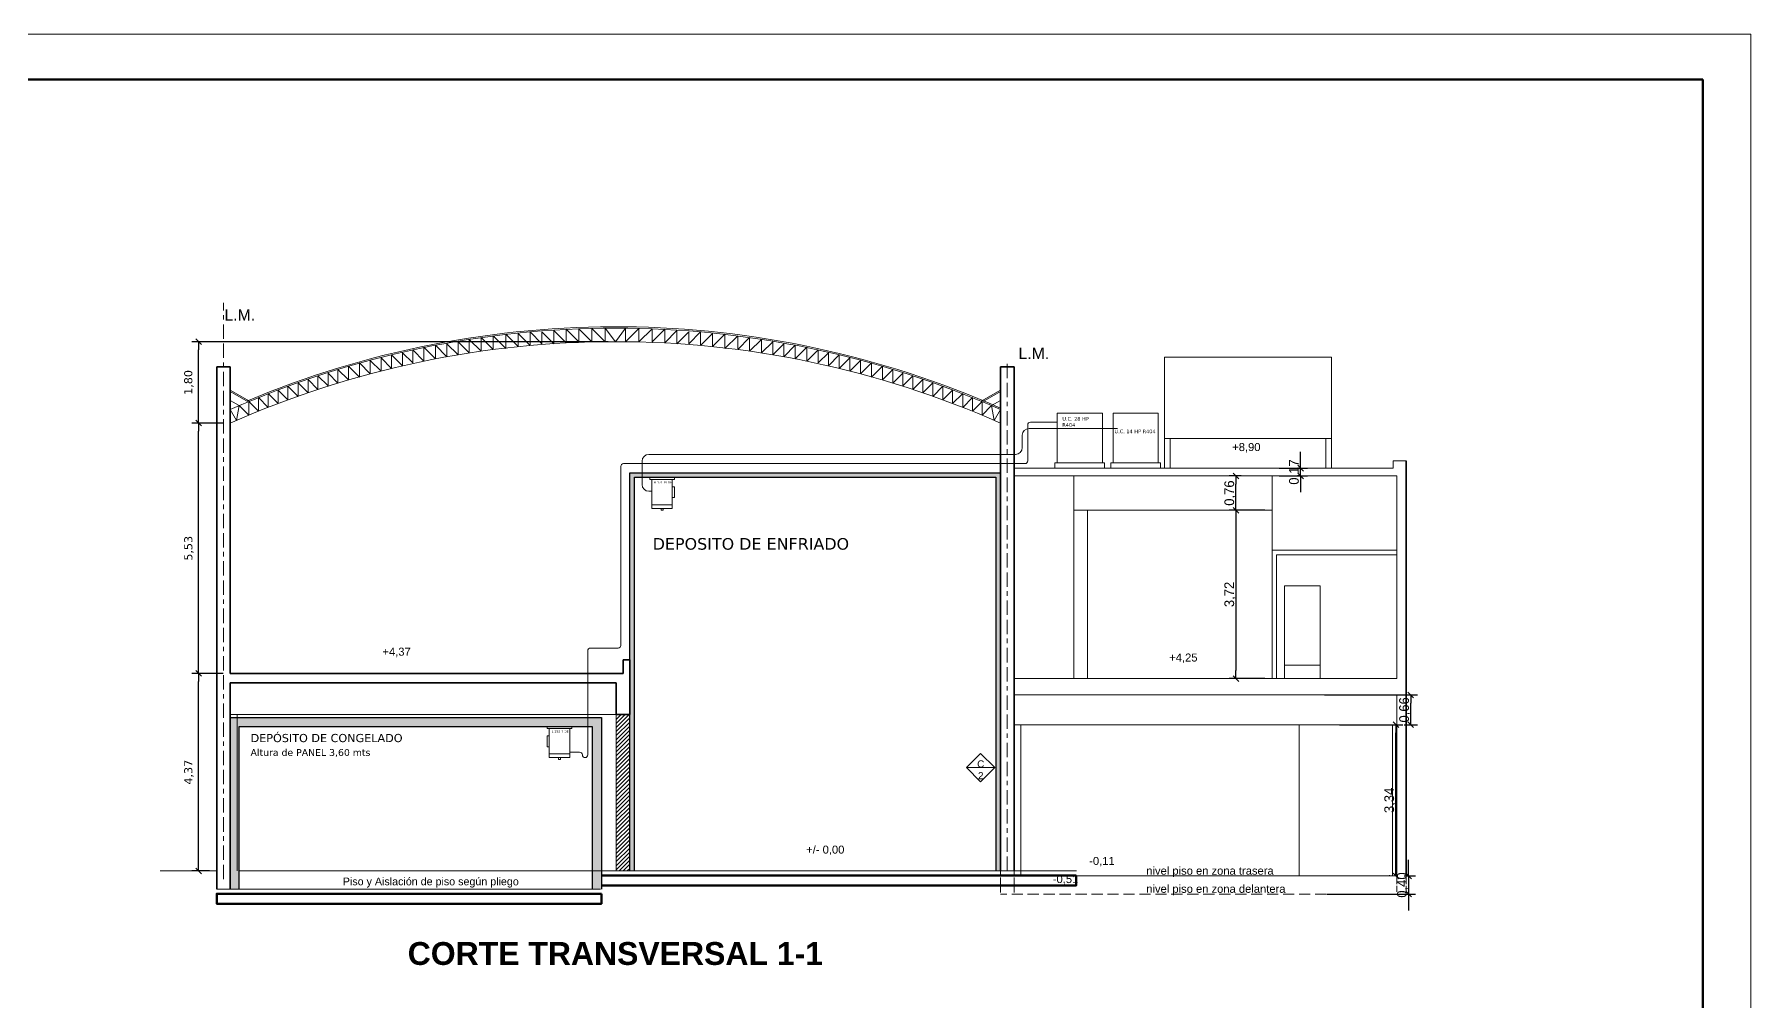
# Model space of a CAD drawing. Header units: metres. Extents: x -163 to 91, y -12 to 67.
# Drawn here: x -97.44 to -59.51, y 45.45 to 66.82 of the extents above; entities that cross this region are included whole.
import ezdxf

# ---------------------------------------------------------------- set-up
doc = ezdxf.new("R2010")
doc.units = ezdxf.units.M
doc.header["$LTSCALE"] = 0.508
doc.header["$PDMODE"] = 1
doc.header["$PDSIZE"] = -2
doc.linetypes.add('STYLE_02', pattern=[0.694425, 0.48607, -0.208355])
doc.linetypes.add('STYLE_07', pattern=[1.875, 0.625, -0.20828, 0.625, -0.20836, 0.06943, -0.13893])
doc.layers.get('0').update_dxf_attribs({"lineweight": 18})
for name, color, linetype, lineweight in [('-40C', 160, 'Continuous', 20), ('10°C', 230, 'Continuous', 18), ('Dimension', 7, 'Continuous', 5), ('Muros', 7, 'Continuous', 35), ('None', 7, 'Continuous', 5), ('panel nuevo', 7, 'Continuous', 30), ('ROTUL1', 7, 'Continuous', 20), ('TEXTO', 7, 'Continuous', 18), ('TEXTOTERMINACIONES', 7, 'Continuous', 20), ('Zócalo', 7, 'Continuous', 9)]:
    doc.layers.add(name, color=color, linetype=linetype, lineweight=lineweight)
doc.styles.add('Arial', font='arial.ttf')
doc.styles.add('Arial (bold)', font='')
doc.styles.add('HoratioDBol', font='')
doc.styles.add('Verdana', font='verdana.ttf')
doc.styles.get('Arial (bold)').set_extended_font_data('Arial', bold=True)
doc.styles.get('HoratioDBol').set_extended_font_data('HoratioDBol')
doc.dimstyles.new('personal', dxfattribs={"dimtxt": 0.214974, "dimasz": 0.179989, "dimexe": 0.15, "dimexo": 0.159, "dimgap": 0.001, "dimtad": 1, "dimzin": 3, "dimtxsty": 'HoratioDBol', "dimblk": 'VW_SLASH', "dimcen": 0, "dimdle": 0.001, "dimazin": 0, "dimtfac": 0.8, "dimtix": 1, "dimtmove": 0, "dimatfit": 0, "dimldrblk": 'VW_CONCAVEFILLED', "dimfxl": 0, "dimfrac": 2, "dimtolj": 1, "dimtzin": 3, "dimarcsym": 0})
pattern_1 = [(0, (-108.915742, 28.96556), (0.050229492, 0.029000004), [0.03348633, -0.066972656]), (120, (-108.915742, 28.96556), (-0.050229486, 0.029000014), [0.03348633, -0.066972656]), (60, (-108.882256, 29.02356), (6e-09, 0.058000018), [0.03348633, -0.066972656])]

# ---------------------------------------------------------------- blocks, each defined once
blk = doc.blocks.new('VW_SLASH')
at = {"color": 0, "linetype": 'ByBlock', "lineweight": -2}
blk.add_line((0, 0), (-1, 0), dxfattribs=at)
at = {"layer": 'Zócalo', "color": 0}
blk.add_lwpolyline([(0.35, 0.35), (-0.35, -0.35)], dxfattribs=at)
blk = doc.blocks.new('*D246')
at = {"layer": 'Defpoints', "color": 0, "lineweight": 0, "transparency": 16777216}
for p in [(-93.809, 52.699), (-93.109, 52.699), (-93.409, 48.334)]:
    blk.add_point(p, dxfattribs=at)
at = {"layer": 'Dimension', "color": 0, "lineweight": -2, "transparency": 16777216}
for p, q in [((-93.268, 52.699), (-93.959, 52.699)), ((-93.809, 48.514), (-93.809, 52.519)), ((-93.568, 48.334), (-93.959, 48.334))]:
    blk.add_line(p, q, dxfattribs=at)
at = {"layer": 'Dimension', "color": 0, "lineweight": -2, "transparency": 16777216, "xscale": 0.179989013671875, "yscale": 0.179989013671875, "zscale": 0.179989013671875}
for p, rotation in [((-93.809, 52.699), 90), ((-93.809, 48.334), 270)]:
    blk.add_blockref('VW_SLASH', p, dxfattribs=dict(at, rotation=rotation))
at = {"layer": 'Dimension', "color": 0, "transparency": 16777216, "insert": (-94.022, 50.517), "char_height": 0.1794, "attachment_point": 5, "rotation": 90, "style": 'Verdana'}
blk.add_mtext('\\A1;4,37', dxfattribs=at)
blk = doc.blocks.new('VW_CONCAVEFILLED')
at = {"linetype": 'ByBlock', "lineweight": 0}
blk.add_hatch(color=0, dxfattribs=at).paths.add_polyline_path([(-1.11, 0.3), (-1.08, 0.28), (-1.05, 0.26), (-1.01, 0.25), (-0.98, 0.23), (-0.95, 0.22), (-0.91, 0.2), (-0.88, 0.19), (-0.85, 0.17), (-0.81, 0.16), (-0.78, 0.15), (-0.75, 0.13), (-0.71, 0.12), (-0.68, 0.11), (-0.64, 0.1), (-0.61, 0.09), (-0.57, 0.08), (-0.54, 0.07), (-0.5, 0.06), (-0.47, 0.06), (-0.43, 0.05), (-0.4, 0.04), (-0.36, 0.04), (-0.33, 0.03), (-0.29, 0.02), (-0.26, 0.02), (-0.22, 0.01), (-0.18, 0.01), (-0.15, 0.01), (-0.11, 0.01), (-0.07, 0), (-0.04, 0), (0, 0), (-0.04, 0), (-0.07, 0), (-0.11, -0.01), (-0.15, -0.01), (-0.18, -0.01), (-0.22, -0.01), (-0.26, -0.02), (-0.29, -0.02), (-0.33, -0.03), (-0.36, -0.04), (-0.4, -0.04), (-0.43, -0.05), (-0.47, -0.06), (-0.5, -0.06), (-0.54, -0.07), (-0.57, -0.08), (-0.61, -0.09), (-0.64, -0.1), (-0.68, -0.11), (-0.71, -0.12), (-0.75, -0.13), (-0.78, -0.15), (-0.81, -0.16), (-0.85, -0.17), (-0.88, -0.19), (-0.91, -0.2), (-0.95, -0.22), (-0.98, -0.23), (-1.01, -0.25), (-1.05, -0.26), (-1.08, -0.28), (-1.11, -0.3), (-1.1, -0.28), (-1.08, -0.27), (-1.07, -0.25), (-1.06, -0.23), (-1.05, -0.22), (-1.04, -0.2), (-1.03, -0.18), (-1.02, -0.16), (-1.02, -0.14), (-1.01, -0.12), (-1.01, -0.1), (-1, -0.08), (-1, -0.06), (-1, -0.04), (-0.99, -0.02), (-0.99, 0), (-0.99, 0.02), (-1, 0.04), (-1, 0.06), (-1, 0.08), (-1.01, 0.1), (-1.01, 0.12), (-1.02, 0.14), (-1.02, 0.16), (-1.03, 0.18), (-1.04, 0.2), (-1.05, 0.22), (-1.06, 0.23), (-1.07, 0.25), (-1.08, 0.27), (-1.1, 0.28)])
at = {"layer": 'Zócalo', "color": 0}
blk.add_lwpolyline([(-1.11, 0.3), (-1.08, 0.28), (-1.05, 0.26), (-1.01, 0.25), (-0.98, 0.23), (-0.95, 0.22), (-0.91, 0.2), (-0.88, 0.19), (-0.85, 0.17), (-0.81, 0.16), (-0.78, 0.15), (-0.75, 0.13), (-0.71, 0.12), (-0.68, 0.11), (-0.64, 0.1), (-0.61, 0.09), (-0.57, 0.08), (-0.54, 0.07), (-0.5, 0.06), (-0.47, 0.06), (-0.43, 0.05), (-0.4, 0.04), (-0.36, 0.04), (-0.33, 0.03), (-0.29, 0.02), (-0.26, 0.02), (-0.22, 0.01), (-0.18, 0.01), (-0.15, 0.01), (-0.11, 0.01), (-0.07, 0), (-0.04, 0), (0, 0), (-0.04, 0), (-0.07, 0), (-0.11, -0.01), (-0.15, -0.01), (-0.18, -0.01), (-0.22, -0.01), (-0.26, -0.02), (-0.29, -0.02), (-0.33, -0.03), (-0.36, -0.04), (-0.4, -0.04), (-0.43, -0.05), (-0.47, -0.06), (-0.5, -0.06), (-0.54, -0.07), (-0.57, -0.08), (-0.61, -0.09), (-0.64, -0.1), (-0.68, -0.11), (-0.71, -0.12), (-0.75, -0.13), (-0.78, -0.15), (-0.81, -0.16), (-0.85, -0.17), (-0.88, -0.19), (-0.91, -0.2), (-0.95, -0.22), (-0.98, -0.23), (-1.01, -0.25), (-1.05, -0.26), (-1.08, -0.28), (-1.11, -0.3), (-1.1, -0.28), (-1.08, -0.27), (-1.07, -0.25), (-1.06, -0.23), (-1.05, -0.22), (-1.04, -0.2), (-1.03, -0.18), (-1.02, -0.16), (-1.02, -0.14), (-1.01, -0.12), (-1.01, -0.1), (-1, -0.08), (-1, -0.06), (-1, -0.04), (-0.99, -0.02), (-0.99, 0), (-0.99, 0.02), (-1, 0.04), (-1, 0.06), (-1, 0.08), (-1.01, 0.1), (-1.01, 0.12), (-1.02, 0.14), (-1.02, 0.16), (-1.03, 0.18), (-1.04, 0.2), (-1.05, 0.22), (-1.06, 0.23), (-1.07, 0.25), (-1.08, 0.27), (-1.1, 0.28)], close=True, dxfattribs=at)
blk = doc.blocks.new('*D247')
at = {"layer": 'Defpoints', "color": 0, "lineweight": 0, "transparency": 16777216}
for p in [(-93.809, 58.229), (-93.409, 58.229), (-93.268, 52.699)]:
    blk.add_point(p, dxfattribs=at)
at = {"layer": 'Dimension', "color": 0, "lineweight": -2, "transparency": 16777216}
for p, q in [((-93.568, 58.229), (-93.959, 58.229)), ((-93.809, 52.879), (-93.809, 58.049)), ((-93.427, 52.699), (-93.959, 52.699))]:
    blk.add_line(p, q, dxfattribs=at)
at = {"layer": 'Dimension', "color": 0, "lineweight": -2, "transparency": 16777216, "xscale": 0.179989013671875, "yscale": 0.179989013671875, "zscale": 0.179989013671875}
for p, rotation in [((-93.809, 58.229), 90), ((-93.809, 52.699), 270)]:
    blk.add_blockref('VW_SLASH', p, dxfattribs=dict(at, rotation=rotation))
at = {"layer": 'Dimension', "color": 0, "transparency": 16777216, "insert": (-94.022, 55.464), "char_height": 0.1794, "attachment_point": 5, "rotation": 90, "style": 'Verdana'}
blk.add_mtext('\\A1;5,53', dxfattribs=at)
blk = doc.blocks.new('*D248')
at = {"layer": 'Defpoints', "color": 0, "lineweight": 0, "transparency": 16777216}
for p in [(-93.809, 60.029), (-84.599, 60.029), (-93.109, 58.229)]:
    blk.add_point(p, dxfattribs=at)
at = {"layer": 'Dimension', "color": 0, "lineweight": -2, "transparency": 16777216}
for p, q in [((-84.758, 60.029), (-93.959, 60.029)), ((-93.809, 58.409), (-93.809, 59.849)), ((-93.268, 58.229), (-93.959, 58.229))]:
    blk.add_line(p, q, dxfattribs=at)
at = {"layer": 'Dimension', "color": 0, "lineweight": -2, "transparency": 16777216, "xscale": 0.179989013671875, "yscale": 0.179989013671875, "zscale": 0.179989013671875}
for p, rotation in [((-93.809, 60.029), 90), ((-93.809, 58.229), 270)]:
    blk.add_blockref('VW_SLASH', p, dxfattribs=dict(at, rotation=rotation))
at = {"layer": 'Dimension', "color": 0, "transparency": 16777216, "insert": (-94.023, 59.129), "char_height": 0.1794, "attachment_point": 5, "rotation": 90, "style": 'Verdana'}
blk.add_mtext('\\A1;1,80', dxfattribs=at)
blk = doc.blocks.new('*D336')
at = {"layer": 'Defpoints', "color": 0, "lineweight": 0, "transparency": 16777216}
for p in [(-68.76, 51.564), (-67.352, 51.564), (-67.329, 48.224)]:
    blk.add_point(p, dxfattribs=at)
at = {"layer": 'Dimension', "color": 0, "lineweight": -2, "transparency": 16777216}
for p, q in [((-68.601, 51.564), (-67.202, 51.564)), ((-67.352, 48.404), (-67.352, 51.384)), ((-67.488, 48.224), (-67.502, 48.224))]:
    blk.add_line(p, q, dxfattribs=at)
at = {"layer": 'Dimension', "color": 0, "lineweight": -2, "transparency": 16777216, "xscale": 0.179989013671875, "yscale": 0.179989013671875, "zscale": 0.179989013671875}
for p, rotation in [((-67.352, 51.564), 90), ((-67.352, 48.224), 270)]:
    blk.add_blockref('VW_SLASH', p, dxfattribs=dict(at, rotation=rotation))
at = {"layer": 'Dimension', "color": 0, "lineweight": 5, "transparency": 16777216, "insert": (-67.481, 49.894), "char_height": 0.215, "attachment_point": 5, "rotation": 90, "style": 'HoratioDBol'}
blk.add_mtext('\\A1;3,34', dxfattribs=at)
blk = doc.blocks.new('*D337')
at = {"layer": 'Defpoints', "color": 0, "lineweight": 0, "transparency": 16777216}
for p in [(-69.089, 52.224), (-67.023, 52.224), (-67.329, 51.564)]:
    blk.add_point(p, dxfattribs=at)
at = {"layer": 'Dimension', "color": 0, "lineweight": -2, "transparency": 16777216}
for p, q in [((-68.93, 52.224), (-66.873, 52.224)), ((-67.023, 51.744), (-67.023, 52.044)), ((-67.17, 51.564), (-66.873, 51.564))]:
    blk.add_line(p, q, dxfattribs=at)
at = {"layer": 'Dimension', "color": 0, "lineweight": -2, "transparency": 16777216, "xscale": 0.179989013671875, "yscale": 0.179989013671875, "zscale": 0.179989013671875}
for p, rotation in [((-67.023, 52.224), 90), ((-67.023, 51.564), 270)]:
    blk.add_blockref('VW_SLASH', p, dxfattribs=dict(at, rotation=rotation))
at = {"layer": 'Dimension', "color": 0, "lineweight": 5, "transparency": 16777216, "insert": (-67.152, 51.894), "char_height": 0.215, "attachment_point": 5, "rotation": 90, "style": 'HoratioDBol'}
blk.add_mtext('\\A1;0,66', dxfattribs=at)
blk = doc.blocks.new('*D338')
at = {"layer": 'Defpoints', "color": 0, "lineweight": 0, "transparency": 16777216}
for p in [(-67.329, 48.224), (-69.04, 47.824), (-67.072, 47.824)]:
    blk.add_point(p, dxfattribs=at)
at = {"layer": 'Dimension', "color": 0, "lineweight": -2, "transparency": 16777216}
for p, q in [((-67.072, 48.404), (-67.072, 48.584)), ((-67.17, 48.224), (-66.922, 48.224)), ((-67.072, 48.224), (-67.072, 47.824)), ((-68.881, 47.824), (-66.922, 47.824)), ((-67.072, 47.644), (-67.072, 47.464))]:
    blk.add_line(p, q, dxfattribs=at)
at = {"layer": 'Dimension', "color": 0, "lineweight": -2, "transparency": 16777216, "xscale": 0.179989013671875, "yscale": 0.179989013671875, "zscale": 0.179989013671875}
for p, rotation in [((-67.072, 48.224), 270), ((-67.072, 47.824), 90)]:
    blk.add_blockref('VW_SLASH', p, dxfattribs=dict(at, rotation=rotation))
at = {"layer": 'Dimension', "color": 0, "lineweight": 5, "transparency": 16777216, "insert": (-67.201, 48.024), "char_height": 0.215, "attachment_point": 5, "rotation": 90, "style": 'HoratioDBol'}
blk.add_mtext('\\A1;0,40', dxfattribs=at)
blk = doc.blocks.new('*D339')
at = {"layer": 'Defpoints', "color": 0, "lineweight": 0, "transparency": 16777216}
for p in [(-70.089, 56.304), (-70.886, 52.584), (-70.089, 52.584)]:
    blk.add_point(p, dxfattribs=at)
at = {"layer": 'Dimension', "color": 0, "lineweight": -2, "transparency": 16777216}
for p, q in [((-70.248, 56.304), (-71.036, 56.304)), ((-70.886, 56.124), (-70.886, 52.764)), ((-70.248, 52.584), (-71.036, 52.584))]:
    blk.add_line(p, q, dxfattribs=at)
at = {"layer": 'Dimension', "color": 0, "lineweight": -2, "transparency": 16777216, "xscale": 0.179989013671875, "yscale": 0.179989013671875, "zscale": 0.179989013671875}
for p, rotation in [((-70.886, 56.304), 90), ((-70.886, 52.584), 270)]:
    blk.add_blockref('VW_SLASH', p, dxfattribs=dict(at, rotation=rotation))
at = {"layer": 'Dimension', "color": 0, "lineweight": 5, "transparency": 16777216, "insert": (-71.015, 54.444), "char_height": 0.215, "attachment_point": 5, "rotation": 90, "style": 'HoratioDBol'}
blk.add_mtext('\\A1;3,72', dxfattribs=at)
blk = doc.blocks.new('*D340')
at = {"layer": 'Defpoints', "color": 0, "lineweight": 0, "transparency": 16777216}
for p in [(-70.886, 57.064), (-70.615, 57.064), (-70.089, 56.304)]:
    blk.add_point(p, dxfattribs=at)
at = {"layer": 'Dimension', "color": 0, "lineweight": -2, "transparency": 16777216}
for p, q in [((-70.774, 57.064), (-71.036, 57.064)), ((-70.886, 56.484), (-70.886, 56.884)), ((-70.248, 56.304), (-71.036, 56.304))]:
    blk.add_line(p, q, dxfattribs=at)
at = {"layer": 'Dimension', "color": 0, "lineweight": -2, "transparency": 16777216, "xscale": 0.179989013671875, "yscale": 0.179989013671875, "zscale": 0.179989013671875}
for p, rotation in [((-70.886, 57.064), 90), ((-70.886, 56.304), 270)]:
    blk.add_blockref('VW_SLASH', p, dxfattribs=dict(at, rotation=rotation))
at = {"layer": 'Dimension', "color": 0, "lineweight": 5, "transparency": 16777216, "insert": (-71.015, 56.684), "char_height": 0.215, "attachment_point": 5, "rotation": 90, "style": 'HoratioDBol'}
blk.add_mtext('\\A1;0,76', dxfattribs=at)
blk = doc.blocks.new('*D341')
at = {"layer": 'Defpoints', "color": 0, "lineweight": 0, "transparency": 16777216}
for p in [(-70.089, 57.234), (-70.089, 57.064), (-69.457, 57.234)]:
    blk.add_point(p, dxfattribs=at)
at = {"layer": 'Dimension', "color": 0, "lineweight": -2, "transparency": 16777216}
for p, q in [((-69.457, 57.414), (-69.457, 57.594)), ((-69.93, 57.234), (-69.307, 57.234)), ((-69.93, 57.064), (-69.307, 57.064)), ((-69.457, 57.064), (-69.457, 57.234)), ((-69.457, 56.884), (-69.457, 56.704))]:
    blk.add_line(p, q, dxfattribs=at)
at = {"layer": 'Dimension', "color": 0, "lineweight": -2, "transparency": 16777216, "xscale": 0.179989013671875, "yscale": 0.179989013671875, "zscale": 0.179989013671875}
for p, rotation in [((-69.457, 57.234), 270), ((-69.457, 57.064), 90)]:
    blk.add_blockref('VW_SLASH', p, dxfattribs=dict(at, rotation=rotation))
at = {"layer": 'Dimension', "color": 0, "lineweight": 5, "transparency": 16777216, "insert": (-69.586, 57.149), "char_height": 0.215, "attachment_point": 5, "rotation": 90, "style": 'HoratioDBol'}
blk.add_mtext('\\A1;0,17', dxfattribs=at)

msp = doc.modelspace()

# ---------------------------------------------------------------- hatches: boundary and pattern name
at = {"layer": 'panel nuevo', "linetype": 'Continuous', "lineweight": 9}
h = msp.add_hatch(dxfattribs=at)
h.set_pattern_fill('HONEY', style=0, pattern_type=2)
h.set_pattern_definition(pattern_1)
h.paths.add_polyline_path([(-84.179, 48.334), (-84.279, 48.334), (-84.279, 57.134), (-84.179, 57.034)])
h = msp.add_hatch(dxfattribs=at)
h.set_pattern_fill('HONEY', style=0, pattern_type=2)
h.set_pattern_definition(pattern_1)
h.paths.add_polyline_path([(-84.179, 57.034), (-84.279, 57.134), (-76.089, 57.134), (-76.189, 57.034)])
h = msp.add_hatch(dxfattribs=at)
h.set_pattern_fill('HONEY', style=0, pattern_type=2)
h.set_pattern_definition(pattern_1)
h.paths.add_polyline_path([(-76.189, 57.034), (-76.089, 57.134), (-76.089, 48.334), (-76.189, 48.334)])
h = msp.add_hatch(dxfattribs=at)
h.set_pattern_fill('HONEY', style=0, pattern_type=2)
h.set_pattern_definition(pattern_1)
h.paths.add_polyline_path([(-92.909, 47.929), (-93.109, 47.929), (-93.109, 51.729), (-92.909, 51.529)])
h = msp.add_hatch(dxfattribs=at)
h.set_pattern_fill('HONEY', style=0, pattern_type=2)
h.set_pattern_definition(pattern_1)
h.paths.add_polyline_path([(-92.909, 51.529), (-93.109, 51.729), (-84.909, 51.729), (-85.109, 51.529)])
h = msp.add_hatch(dxfattribs=at)
h.set_pattern_fill('HONEY', style=0, pattern_type=2)
h.set_pattern_definition(pattern_1)
h.paths.add_polyline_path([(-85.109, 51.529), (-84.909, 51.729), (-84.909, 47.929), (-85.109, 47.929)])
at = {"layer": 'Zócalo', "linetype": 'Continuous', "lineweight": 0}
h = msp.add_hatch(dxfattribs=at)
h.set_pattern_fill('ANSI31', color=256, scale=0.02)
h.set_pattern_definition([(45, (-139.87684, 23.506406), (-0.04490128, 0.04490128), [])])
h.paths.add_polyline_path([(-84.279, 51.789), (-84.579, 51.789), (-84.579, 48.334), (-84.279, 48.334)])

# ---------------------------------------------------------------- linework, layer by layer
at = {"layer": '-40C', "linetype": 'Continuous', "lineweight": 0}
for p, q in [((-74.839, 58.45), (-74.839, 57.35)), ((-74.839, 58.45), (-73.839, 58.45)), ((-73.839, 58.45), (-73.839, 57.35)), ((-75.489, 57.394), (-75.489, 58.19)), ((-74.839, 58.25), (-75.429, 58.25)), ((-84.479, 53.319), (-84.479, 57.274)), ((-84.419, 57.334), (-75.549, 57.334)), ((-84.419, 57.334), (-75.549, 57.334)), ((-74.889, 57.35), (-73.789, 57.35)), ((-74.889, 57.35), (-74.889, 57.25)), ((-73.789, 57.35), (-73.789, 57.25)), ((-85.209, 53.199), (-85.209, 50.899)), ((-84.539, 53.259), (-85.149, 53.259)), ((-86.109, 51.529), (-86.109, 51.479)), ((-86.109, 51.479), (-85.559, 51.479)), ((-86.109, 51.319), (-86.109, 51.079)), ((-86.059, 51.319), (-86.109, 51.319)), ((-86.059, 51.479), (-86.059, 50.839)), ((-85.609, 51.479), (-85.609, 50.839)), ((-85.559, 51.529), (-85.559, 51.479)), ((-86.059, 51.079), (-86.109, 51.079)), ((-86.059, 50.919), (-85.609, 50.919)), ((-86.059, 50.839), (-85.609, 50.839)), ((-85.854, 50.839), (-85.854, 50.799)), ((-85.814, 50.839), (-85.814, 50.799)), ((-85.609, 50.959), (-85.389, 50.959)), ((-85.854, 50.799), (-85.814, 50.799))]:
    msp.add_line(p, q, dxfattribs=at)
for centre, start, end in [((-75.429, 58.19), 90, 180), ((-84.419, 57.274), 90, 180), ((-75.549, 57.394), 270, 0), ((-85.149, 53.199), 90, 180), ((-84.539, 53.319), 270, 0), ((-85.389, 50.899), 0, 90), ((-85.269, 50.899), 180, 0)]:
    msp.add_arc(centre, 0.06, start, end, dxfattribs=at)
at = {"layer": '10°C', "linetype": 'Continuous', "lineweight": 0}
for p, q in [((-73.602, 58.45), (-73.602, 57.35)), ((-73.602, 58.45), (-72.602, 58.45)), ((-72.602, 58.45), (-72.602, 57.35)), ((-75.458, 58.111), (-73.503, 58.111)), ((-75.608, 57.688), (-75.608, 57.961)), ((-84.008, 56.874), (-84.008, 57.388)), ((-83.858, 57.538), (-75.758, 57.538)), ((-73.652, 57.35), (-73.652, 57.25)), ((-73.652, 57.35), (-72.552, 57.35)), ((-72.552, 57.35), (-72.552, 57.25)), ((-83.841, 57.034), (-83.841, 56.984)), ((-83.291, 56.984), (-83.841, 56.984)), ((-83.791, 56.984), (-83.791, 56.344)), ((-83.341, 56.984), (-83.341, 56.344)), ((-83.291, 57.034), (-83.291, 56.984)), ((-83.791, 56.724), (-83.858, 56.724)), ((-83.341, 56.824), (-83.291, 56.824)), ((-83.341, 56.584), (-83.291, 56.584)), ((-83.291, 56.824), (-83.291, 56.584)), ((-83.341, 56.424), (-83.791, 56.424)), ((-83.341, 56.344), (-83.791, 56.344)), ((-83.586, 56.344), (-83.586, 56.304)), ((-83.546, 56.304), (-83.586, 56.304)), ((-83.546, 56.344), (-83.546, 56.304))]:
    msp.add_line(p, q, dxfattribs=at)
for centre, start, end in [((-75.458, 57.961), 90, 180), ((-75.758, 57.688), 270, 0), ((-83.858, 57.388), 90, 180), ((-83.858, 56.874), 180, 270)]:
    msp.add_arc(centre, 0.15, start, end, dxfattribs=at)
at = {"layer": 'Muros'}
for p, q in [((-93.109, 59.47), (-93.409, 59.47)), ((-93.409, 47.934), (-93.409, 59.47)), ((-93.109, 52.699), (-93.109, 59.47)), ((-76.089, 59.474), (-76.089, 48.334)), ((-76.089, 59.474), (-75.789, 59.474)), ((-75.789, 59.474), (-75.789, 48.334)), ((-67.129, 57.396), (-67.129, 48.224)), ((-75.789, 57.064), (-75.789, 52.584)), ((-84.279, 52.999), (-84.429, 52.999)), ((-84.429, 52.699), (-84.429, 52.999)), ((-84.279, 52.489), (-84.279, 52.999)), ((-93.109, 52.699), (-84.429, 52.699)), ((-93.109, 52.489), (-84.579, 52.489)), ((-93.109, 47.934), (-93.109, 52.489)), ((-84.579, 52.489), (-84.579, 51.789)), ((-84.279, 52.489), (-84.279, 51.789)), ((-75.789, 52.224), (-75.789, 48.334)), ((-84.579, 51.789), (-84.279, 51.789))]:
    msp.add_line(p, q, dxfattribs=at)
at = {"layer": 'Muros', "lineweight": 5}
for p, q in [((-67.415, 57.234), (-67.415, 57.396)), ((-67.129, 57.396), (-67.415, 57.396)), ((-75.789, 57.234), (-67.415, 57.234)), ((-75.789, 57.064), (-67.329, 57.064)), ((-67.329, 52.584), (-67.329, 57.064)), ((-70.089, 52.584), (-70.089, 55.419)), ((-70.089, 55.419), (-67.329, 55.419)), ((-69.989, 52.584), (-69.989, 55.319)), ((-69.989, 55.319), (-67.329, 55.319)), ((-69.814, 52.884), (-69.024, 52.884)), ((-75.789, 52.584), (-67.329, 52.584)), ((-67.329, 52.106), (-67.329, 52.224)), ((-67.329, 52.106), (-67.329, 48.224)), ((-76.089, 48.334), (-76.089, 48.224)), ((-76.089, 48.192), (-76.089, 48.04)), ((-75.789, 48.334), (-75.789, 48.224)), ((-75.789, 48.192), (-75.789, 48.04)), ((-67.329, 48.192), (-67.329, 48.04)), ((-67.129, 48.192), (-67.129, 48.04)), ((-76.089, 48.008), (-76.089, 47.856)), ((-75.789, 48.008), (-75.789, 47.856)), ((-67.329, 48.008), (-67.329, 47.87)), ((-67.129, 48.008), (-67.129, 47.871))]:
    msp.add_line(p, q, dxfattribs=at)
at = {"layer": 'Muros', "color": 7, "lineweight": 5}
for p, q in [((-74.469, 56.304), (-74.469, 57.064)), ((-74.469, 56.304), (-70.089, 56.304)), ((-74.469, 52.584), (-74.469, 56.304)), ((-74.169, 52.584), (-74.169, 56.304)), ((-69.814, 52.584), (-69.814, 54.634)), ((-69.814, 54.634), (-69.024, 54.634)), ((-69.024, 52.584), (-69.024, 54.634)), ((-75.639, 48.224), (-75.639, 51.564)), ((-69.489, 48.224), (-69.489, 51.564)), ((-67.429, 48.224), (-67.429, 51.564))]:
    msp.add_line(p, q, dxfattribs=at)
at = {"layer": 'Muros', "color": 1, "lineweight": 5}
msp.add_line((-70.089, 55.419), (-70.089, 57.064), dxfattribs=at)
at = {"layer": 'Muros', "linetype": 'Continuous', "lineweight": 5}
msp.add_line((-67.329, 52.224), (-75.789, 52.224), dxfattribs=at)
at = {"layer": 'Muros', "color": 7, "linetype": 'Continuous', "lineweight": 5}
msp.add_line((-67.329, 51.564), (-75.789, 51.564), dxfattribs=at)
at = {"layer": 'None', "linetype": 'Continuous', "lineweight": 50}
for p, q in [((-60.573, 65.82), (-158.688, 65.82)), ((-60.573, 65.82), (-158.688, 65.82)), ((-60.573, 43.85), (-60.573, 65.82))]:
    msp.add_line(p, q, dxfattribs=at)
at = {"layer": 'None', "linetype": 'STYLE_07', "lineweight": 5}
for p, q in [((-93.259, 48.156), (-93.259, 60.89)), ((-75.939, 48.334), (-75.939, 59.61))]:
    msp.add_line(p, q, dxfattribs=at)
at = {"layer": 'None', "linetype": 'Continuous', "lineweight": 5}
for p, q in [((-84.824, 60.029), (-84.824, 60.328)), ((-84.824, 60.328), (-84.599, 60.029)), ((-84.373, 60.328), (-84.599, 60.029)), ((-84.373, 60.029), (-84.373, 60.328)), ((-93.109, 58.96), (-92.681, 58.713)), ((-93.109, 58.93), (-92.711, 58.7)), ((-76.089, 58.96), (-76.516, 58.713)), ((-76.089, 58.93), (-76.486, 58.7)), ((-93.109, 58.73), (-92.91, 58.616)), ((-76.089, 58.73), (-76.287, 58.616)), ((-84.279, 52.999), (-84.279, 53.699)), ((-93.109, 51.789), (-84.279, 51.789)), ((-92.959, 48.338), (-92.959, 51.789)), ((-84.279, 48.334), (-84.279, 51.77)), ((-84.909, 51.529), (-84.909, 48.334)), ((-93.409, 48.334), (-94.659, 48.334)), ((-84.279, 48.334), (-92.909, 48.334)), ((-74.429, 48.231), (-84.909, 48.231)), ((-74.409, 48.334), (-84.279, 48.334)), ((-84.929, 47.934), (-93.409, 47.934))]:
    msp.add_line(p, q, dxfattribs=at)
at = {"layer": 'None', "color": 7, "linetype": 'Continuous', "lineweight": 5}
msp.add_line((-67.329, 48.224), (-75.789, 48.224), dxfattribs=at)
at = {"layer": 'None', "color": 7, "linetype": 'STYLE_02', "lineweight": 5}
msp.add_line((-67.129, 47.824), (-76.089, 47.824), dxfattribs=at)
at = {"layer": 'None', "linetype": 'Continuous', "lineweight": 5, "flags": 128}
for points in [[(-93.109, 58.529), (-92.97, 58.29), (-92.91, 58.616), (-92.699, 58.405), (-92.699, 58.705), (-92.487, 58.493), (-92.487, 58.793), (-92.272, 58.578), (-92.272, 58.885), (-92.05, 58.664), (-92.05, 58.96), (-91.835, 58.744), (-91.835, 59.044), (-91.609, 58.818), (-91.609, 59.12), (-91.391, 58.901), (-91.391, 59.195), (-91.171, 58.975), (-91.171, 59.275), (-90.949, 59.053), (-90.949, 59.335), (-90.729, 59.115), (-90.729, 59.415), (-90.498, 59.184), (-90.498, 59.491), (-90.255, 59.248), (-90.255, 59.561), (-90.014, 59.319), (-90.014, 59.615), (-89.776, 59.377), (-89.776, 59.67), (-89.545, 59.439), (-89.545, 59.735), (-89.305, 59.495), (-89.305, 59.785), (-89.078, 59.558), (-89.078, 59.846), (-88.831, 59.598), (-88.831, 59.906), (-88.574, 59.65), (-88.574, 59.95), (-88.321, 59.697), (-88.321, 59.985), (-88.076, 59.739), (-88.076, 60.029), (-87.827, 59.78), (-87.827, 60.08), (-87.565, 59.819), (-87.565, 60.119), (-87.301, 59.854), (-87.301, 60.161), (-87.02, 59.879), (-87.02, 60.192), (-86.747, 59.919), (-86.747, 60.21), (-86.481, 59.944), (-86.481, 60.244), (-86.221, 59.984), (-86.221, 60.25), (-85.957, 59.985), (-85.957, 60.275), (-85.689, 60.007), (-85.689, 60.303), (-85.409, 60.023), (-85.409, 60.313), (-85.118, 60.023), (-85.118, 60.323), (-84.824, 60.029)], [(-76.089, 58.529), (-76.227, 58.29), (-76.287, 58.616), (-76.498, 58.405), (-76.498, 58.705), (-76.71, 58.493), (-76.71, 58.793), (-76.925, 58.578), (-76.925, 58.885), (-77.147, 58.664), (-77.147, 58.96), (-77.362, 58.744), (-77.362, 59.044), (-77.588, 58.818), (-77.588, 59.12), (-77.807, 58.901), (-77.807, 59.195), (-78.026, 58.975), (-78.026, 59.275), (-78.248, 59.053), (-78.248, 59.335), (-78.468, 59.115), (-78.468, 59.415), (-78.699, 59.184), (-78.699, 59.491), (-78.942, 59.248), (-78.942, 59.561), (-79.183, 59.319), (-79.183, 59.615), (-79.421, 59.377), (-79.421, 59.67), (-79.652, 59.439), (-79.652, 59.735), (-79.892, 59.495), (-79.892, 59.785), (-80.119, 59.558), (-80.119, 59.846), (-80.366, 59.598), (-80.366, 59.906), (-80.623, 59.65), (-80.623, 59.95), (-80.876, 59.697), (-80.876, 59.985), (-81.121, 59.739), (-81.121, 60.029), (-81.371, 59.78), (-81.371, 60.08), (-81.632, 59.819), (-81.632, 60.119), (-81.896, 59.854), (-81.896, 60.161), (-82.177, 59.879), (-82.177, 60.192), (-82.45, 59.919), (-82.45, 60.21), (-82.716, 59.944), (-82.716, 60.244), (-82.976, 59.984), (-82.976, 60.25), (-83.24, 59.985), (-83.24, 60.275), (-83.508, 60.007), (-83.508, 60.303), (-83.788, 60.023), (-83.788, 60.313), (-84.079, 60.023), (-84.079, 60.323), (-84.373, 60.029)]]:
    msp.add_lwpolyline(points, dxfattribs=at)
at = {"layer": 'None', "lineweight": 50}
msp.add_lwpolyline([(-84.909, 48.01), (-74.419, 48.01), (-74.419, 48.231), (-84.909, 48.231)], dxfattribs=at)
msp.add_lwpolyline([(-84.909, 47.831), (-93.409, 47.831), (-93.409, 47.61), (-84.909, 47.61)], close=True, dxfattribs=at)
at = {"layer": 'None', "linetype": 'Continuous', "lineweight": 5}
for centre, end in [((-84.599, 39.312), 113.8859), ((-84.599, 39.342), 112.7946)]:
    msp.add_arc(centre, 21.017, 66.1141, end, dxfattribs=at)
at = {"layer": 'None'}
msp.add_arc((-84.599, 39.012), 21.017, 66.1141, 113.8859, dxfattribs=at)
at = {"layer": 'panel nuevo'}
for p, q in [((-84.279, 48.334), (-84.279, 57.134)), ((-84.279, 57.134), (-76.089, 57.134)), ((-84.179, 48.334), (-84.179, 57.034)), ((-84.179, 57.034), (-76.189, 57.034)), ((-76.189, 57.034), (-76.189, 48.334)), ((-76.089, 57.134), (-76.089, 48.334)), ((-93.109, 47.929), (-93.109, 51.729)), ((-93.109, 51.729), (-84.909, 51.729)), ((-84.909, 51.729), (-84.909, 47.929)), ((-92.909, 47.929), (-92.909, 51.529)), ((-92.909, 51.529), (-85.109, 51.529)), ((-85.109, 51.529), (-85.109, 47.929))]:
    msp.add_line(p, q, dxfattribs=at)
at = {"layer": 'ROTUL1', "linetype": 'Continuous', "lineweight": 9}
for p, q in [((-59.513, 66.82), (-159.628, 66.82)), ((-59.513, 43.911), (-59.513, 66.82))]:
    msp.add_line(p, q, dxfattribs=at)
at = {"layer": 'TEXTOTERMINACIONES'}
msp.add_line((-76.842, 50.619), (-76.217, 50.619), dxfattribs=at)
at = {"layer": 'TEXTOTERMINACIONES', "flags": 128}
msp.add_lwpolyline([(-76.217, 50.619), (-76.529, 50.931), (-76.842, 50.619), (-76.529, 50.307)], close=True, dxfattribs=at)
at = {"layer": 'Zócalo', "linetype": 'Continuous', "lineweight": 0}
for points in [[(-72.463, 57.893), (-68.774, 57.893), (-68.774, 59.69), (-72.463, 59.69)], [(-72.463, 57.893), (-72.337, 57.893), (-72.337, 57.234), (-72.463, 57.234)], [(-68.9, 57.893), (-68.774, 57.893), (-68.774, 57.234), (-68.9, 57.234)], [(-84.579, 51.789), (-84.279, 51.789), (-84.279, 48.334), (-84.579, 48.334)]]:
    msp.add_lwpolyline(points, close=True, dxfattribs=at)

# ---------------------------------------------------------------- texts
at = {"layer": '-40C', "linetype": 'Continuous', "lineweight": 0, "attachment_point": 1, "line_spacing_factor": 1.003239, "style": 'Verdana'}
for s, insert, char_height in [('U.C. 28 HP\\PR404', (-74.723, 58.363), 0.08), ('L 190 7 DE', (-86.008, 51.441), 0.05)]:
    msp.add_mtext(s, dxfattribs=dict(at, insert=insert, char_height=char_height))
at = {"attachment_point": 1}
for s, insert, char_height, line_spacing_factor, style in [('L.M.', (-93.238, 60.746), 0.25, 0.96736, 'Arial'), ('L.M.', (-75.692, 59.897), 0.25, 0.96736, 'Arial'), ('CORTE TRANSVERSAL 1-1', (-89.188, 46.764), 0.50528, 0.992596, 'Arial (bold)')]:
    msp.add_mtext(s, dxfattribs=dict(at, insert=insert, char_height=char_height, line_spacing_factor=line_spacing_factor, style=style))
at = {"layer": '10°C', "linetype": 'Continuous', "lineweight": 0, "attachment_point": 1, "line_spacing_factor": 1.003239, "style": 'Verdana'}
for s, insert, char_height in [('U.C. 14 HP R404', (-73.569, 58.087), 0.08), ('H 171 M DE', (-83.753, 56.946), 0.05)]:
    msp.add_mtext(s, dxfattribs=dict(at, insert=insert, char_height=char_height))
at = {"layer": 'None', "color": 7, "attachment_point": 1, "line_spacing_factor": 0.96736, "style": 'Arial'}
for s, insert, char_height in [('+8,90', (-70.969, 57.789), 0.1768), ('+4,25', (-72.361, 53.139), 0.1768), ('-0,11', (-74.129, 48.644), 0.1768), ('-0,51', (-74.934, 48.244), 0.1768), ('nivel piso en zona trasera', (-72.868, 48.429), 0.17685), ('nivel piso en zona delantera', (-72.868, 48.029), 0.17685)]:
    msp.add_mtext(s, dxfattribs=dict(at, insert=insert, char_height=char_height))
at = {"layer": 'None', "char_height": 0.1768, "attachment_point": 1, "line_spacing_factor": 0.96736, "style": 'Arial'}
for s, insert in [('+4,37', (-89.746, 53.268)), ('+/- 0,00', (-80.383, 48.895))]:
    msp.add_mtext(s, dxfattribs=dict(at, insert=insert))
at = {"layer": 'TEXTO', "attachment_point": 1}
for s, insert, char_height, line_spacing_factor, style in [('DEPOSITO DE ENFRIADO', (-83.775, 55.69), 0.25632, 1.003239, 'Verdana'), ('DEPÓSITO DE CONGELADO', (-92.659, 51.362), 0.18, 1.003239, 'Verdana'), ('Piso y Aislación de piso según pliego', (-90.622, 48.188), 0.16918, 0.96736, 'Arial')]:
    msp.add_mtext(s, dxfattribs=dict(at, insert=insert, char_height=char_height, line_spacing_factor=line_spacing_factor, style=style))
at = {"layer": 'TEXTO', "insert": (-91.337, 51.027), "char_height": 0.15, "width": 6.39331, "attachment_point": 2, "line_spacing_factor": 1.003239, "style": 'Verdana'}
msp.add_mtext('Altura de PANEL 3,60 mts', dxfattribs=at)
at = {"layer": 'TEXTOTERMINACIONES', "char_height": 0.158, "attachment_point": 8, "line_spacing_factor": 0.96736, "style": 'Arial'}
for s, insert in [('C', (-76.526, 50.618)), ('2', (-76.526, 50.361))]:
    msp.add_mtext(s, dxfattribs=dict(at, insert=insert))

# ---------------------------------------------------------------- dimensions: what is measured, and where the dimension line sits
at = {"layer": 'Dimension'}
for base, p1, p2, picture, middle in [((-93.809, 60.029), (-93.109, 58.229), (-84.599, 60.029), '*D248', (-94.023, 59.129)), ((-93.809, 58.229), (-93.268, 52.699), (-93.409, 58.229), '*D247', (-94.022, 55.464)), ((-93.808531016, 52.699007655), (-93.408531016, 48.334007655), (-93.108531016, 52.699007655), '*D246', (-94.022401024, 50.516507655))]:
    dim = msp.add_linear_dim(base=base, p1=p1, p2=p2, angle=270, dimstyle='personal', override={"dimtxt": 0.179421, "dimgap": 0.1, "dimpost": '<>', "dimtxsty": 'Verdana', "dimtmove": 2}, dxfattribs=at)
    dim.commit()
    dim.dimension.update_dxf_attribs({"geometry": picture, "text_midpoint": middle})
at = {"layer": 'Dimension', "lineweight": 5}
for base, p1, p2, picture, middle in [((-69.457, 57.234), (-70.089, 57.064), (-70.089, 57.234), '*D341', (-69.586, 57.149)), ((-70.886, 57.064), (-70.089, 56.304), (-70.615, 57.064), '*D340', (-71.015, 56.684)), ((-70.886, 52.584), (-70.089, 56.304), (-70.089, 52.584), '*D339', (-71.015, 54.444)), ((-67.023, 52.224), (-67.329, 51.564), (-69.089, 52.224), '*D337', (-67.152, 51.894)), ((-67.352, 51.564), (-67.329, 48.224), (-68.76, 51.564), '*D336', (-67.481, 49.894)), ((-67.072, 47.824), (-67.329, 48.224), (-69.04, 47.824), '*D338', (-67.201, 48.024))]:
    dim = msp.add_linear_dim(base=base, p1=p1, p2=p2, angle=90, dimstyle='personal', override={"dimpost": '<>'}, dxfattribs=at)
    dim.commit()
    dim.dimension.update_dxf_attribs({"geometry": picture, "text_midpoint": middle})

doc.saveas('drawing.dxf')
